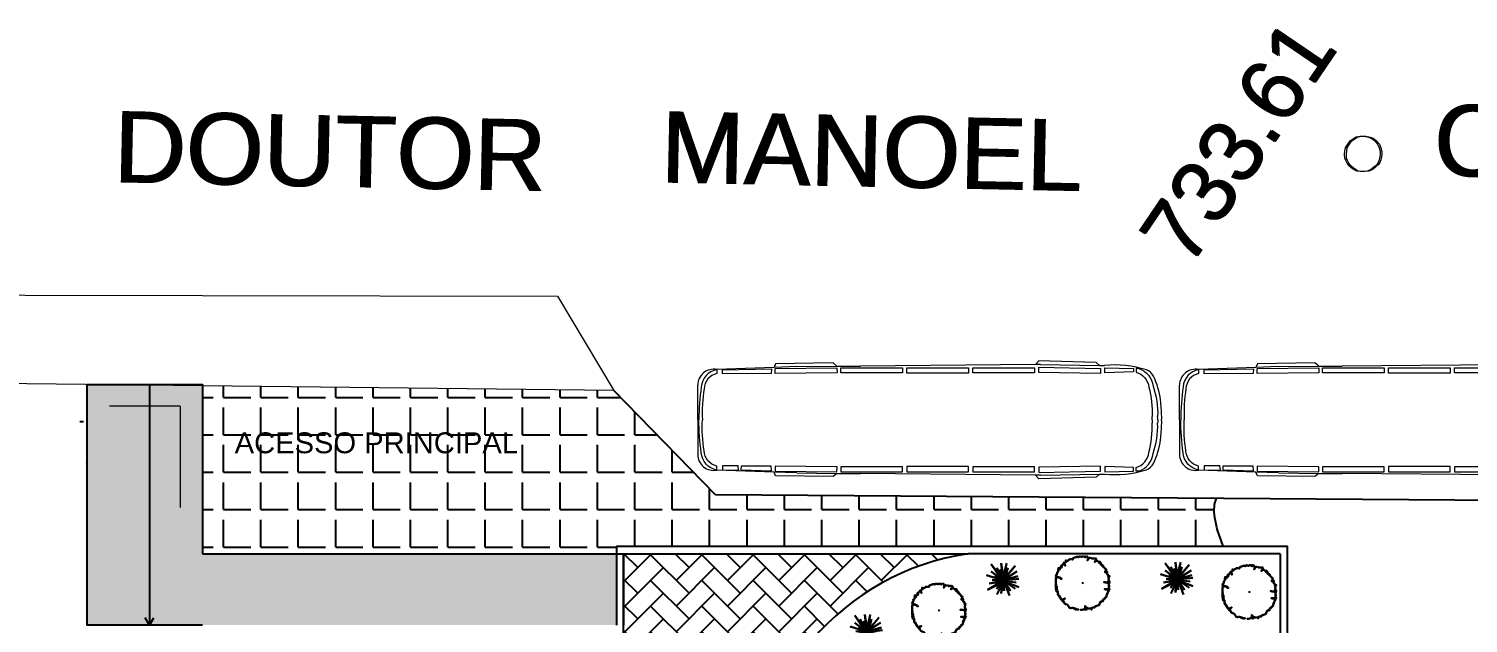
# Model space of a CAD drawing. Header units: metres. Extents: x 325024 to 7190115, y 7391967 to 10157759.
# Drawn here: x 326065.58 to 326105.91, y 7392874.13 to 7392890.77 of the extents above; entities that cross this region are included whole.
import ezdxf
from ezdxf.enums import TextEntityAlignment as Align

# ---------------------------------------------------------------- set-up
doc = ezdxf.new("R2010")
doc.units = ezdxf.units.M
doc.layers.get('0').update_dxf_attribs({"lineweight": 18})
for name, color, linetype, lineweight in [('100_SIST_VIARIO_MEIO_FIO', 1, 'Continuous', 18), ('160_P_SIMP_ASF_TOP', 7, 'Continuous', 18), ('206_MURO_E_MURO_ARRIMO', 7, 'Continuous', 18), ('606_PTO_COTADO', 7, 'Continuous', 18), ('linagrossa', 7, 'Continuous', 25), ('PISO', 254, 'Continuous', 9)]:
    doc.layers.add(name, color=color, linetype=linetype, lineweight=lineweight)
for name, color, linetype in [('Alvenaria', 6, 'Continuous'), ('Piso externo', 254, 'Continuous'), ('TEXTO', 2, 'Continuous'), ('VEGET', 64, 'Continuous')]:
    doc.layers.add(name, color=color, linetype=linetype)
doc.styles.get("Standard").update_dxf_attribs({"font": 'arial.ttf'})
doc.styles.add('Style-Arial', font='arial.ttf', dxfattribs={"height": 1.75})

# ---------------------------------------------------------------- blocks, each defined once
blk = doc.blocks.new('SP09')
at = {"color": 0, "linetype": 'Continuous'}
blk.add_lwpolyline([(-0.028, -0.515), (-0.138, -0.495), (-0.238, -0.465), (-0.308, -0.425), (-0.348, -0.395), (-0.418, -0.315), (-0.468, -0.245), (-0.508, -0.155), (-0.518, -0.095), (-0.518, 0.025), (-0.508, 0.105), (-0.478, 0.195), (-0.438, 0.265), (-0.398, 0.325), (-0.318, 0.385), (-0.228, 0.435), (-0.148, 0.475), (-0.098, 0.475), (-0.028, 0.475), (0.082, 0.475), (0.192, 0.435), (0.272, 0.395), (0.352, 0.315), (0.412, 0.225), (0.462, 0.105), (0.482, 0.025), (0.482, -0.035), (0.472, -0.085), (0.442, -0.215), (0.382, -0.305), (0.312, -0.385), (0.232, -0.445), (0.102, -0.495), (0.022, -0.515)], close=True, dxfattribs=at)
blk = doc.blocks.new('terrestres_17')
at = {"color": 2}
for p, q in [((-295.3, 176.4), (-313.5, 155.1)), ((36.3, 168.3), (-295.3, 176.4)), ((56, 150.7), (36.3, 168.3)), ((-1824.3, 139.3), (-2155.7, 126.6)), ((-2155.7, 126.6), (-2155.7, 103.5)), ((-1816.4, 159), (-1824.3, 139.3)), ((-1694.1, 143.5), (-1824.3, 139.3)), ((-1483.7, 164.6), (-1816.4, 159)), ((-1694.1, 143.5), (-1461.4, 145.6)), ((-1461.4, 145.6), (-1483.7, 164.6)), ((-1461.4, 145.6), (-1325.5, 146.9)), ((-313.5, 155.1), (-1325.5, 146.9)), ((-285.2, 155.3), (-313.5, 155.1)), ((-285.2, 155.3), (56, 150.7)), ((56, 150.7), (84.4, 150.3)), ((-2266.2, -163.6), (-2266.2, 36.4)), ((-2266.2, -163.6), (-2266.2, -363.6)), ((-2155.7, -453.9), (-2155.7, -430.7)), ((-1824.3, -466.6), (-2155.7, -453.9)), ((-1694.1, -470.7), (-1824.3, -466.6)), ((-1816.4, -486.3), (-1824.3, -466.6)), ((-1483.7, -491.9), (-1816.4, -486.3)), ((-1694.1, -470.7), (-1461.4, -472.9)), ((-1461.4, -472.9), (-1483.7, -491.9)), ((-1461.4, -472.9), (-1325.5, -474.2)), ((-313.5, -482.4), (-1325.5, -474.2)), ((-285.2, -482.6), (-313.5, -482.4)), ((-295.3, -503.7), (-313.5, -482.4)), ((36.3, -495.6), (-295.3, -503.7)), ((-285.2, -482.6), (56, -478)), ((56, -478), (36.3, -495.6)), ((56, -478), (84.4, -477.6))]:
    blk.add_line(p, q, dxfattribs=at)
for points in [[(-2155.7, 126.6, 0.341663), (-2245.7, 26.5, 0.034688), (-2258.9, -163.5, -0.003915)], [(-2155.7, 103.5, 0.348631), (-2228.8, 15.9, 0.053738), (-2239.1, -163.3, -0.027372)], [(284, 132), (268.1, 132), (268.1, 112, -0.297448), (341.9, 25.2, -0.074649), (359.7, -144.6, -0.992585)], [(284, 132, -0.287049), (366.2, 31.5, -0.090034), (392.3, -144.4, -1.028789)], [(-2258.9, -163.6, -0.000026), (-2258.9, -163.5, 0.003683)], [(-2258.9, -163.6, -0.000026), (-2258.9, -163.5, 0.003683)], [(-2258.9, -163.6, 0.000026), (-2258.9, -163.8, -0.003683)], [(-2258.9, -163.6, 0.000026), (-2258.9, -163.8, -0.003683)], [(-2155.7, -453.9, -0.341663), (-2245.7, -353.8, -0.034688), (-2258.9, -163.8, 0.003915)], [(-2155.7, -430.7, -0.348631), (-2228.8, -343.2, -0.053738), (-2239.1, -164, 0.027372)], [(360.5, -163.6, 0.006599), (359.7, -144.6, 0.928253)], [(360.5, -163.6, -0.006599), (359.7, -182.6, -0.928253)], [(392.8, -163.6, 0.007789), (392.3, -144.4, 0.966191)], [(392.8, -163.6, -0.007789), (392.3, -182.9, -0.966191)], [(284, -459.3), (268.1, -459.3), (268.1, -439.2, 0.297448), (341.9, -352.5, 0.074649), (359.7, -182.6, 0.992585)], [(284, -459.3, 0.287049), (366.2, -358.8, 0.090034), (392.3, -182.9, 1.028789)]]:
    blk.add_lwpolyline(points, format="xyb", dxfattribs=at)
blk.add_lwpolyline([(-2123.7, 124.3), (-1839.4, 130), (-1840.6, 104.5), (-2123, 101.6), (-2123.7, 124.3)], dxfattribs=at)
for points in [[(-1460.9, 107.1), (-1817.8, 103.9), (-1818.1, 133.2), (-1461.1, 136.3)], [(-1082.8, 107.9), (-1439.8, 107.9), (-1439.8, 137.2), (-1082.8, 137.2)], [(-701.3, 106.7), (-1058.3, 106.7), (-1058.3, 136), (-701.2, 136)], [(-319.8, 107.8), (-676.8, 107.8), (-676.8, 137.1), (-319.7, 137.1)], [(61.7, 104.3), (-295.2, 110.3), (-294.7, 139.6), (62.3, 133.6)], [(252.5, 112.5), (86.3, 106.8), (86.8, 136.1), (253.1, 133)], [(-2032.7, -429.9), (-2123, -428.9), (-2123.7, -451.6), (-2029.7, -453.6)], [(-1840.6, -431.8), (-2015.2, -430.7), (-2016, -453.4), (-1839.4, -457.3)], [(-1460.9, -434.3), (-1817.8, -431.2), (-1818.1, -460.4), (-1461.1, -463.6)], [(-1082.8, -435.2), (-1439.8, -435.2), (-1439.8, -464.5), (-1082.8, -464.5)], [(-701.3, -434), (-1058.3, -434), (-1058.3, -463.3), (-701.2, -463.3)], [(-319.8, -435.1), (-676.8, -435.1), (-676.8, -464.4), (-319.7, -464.4)], [(61.7, -431.6), (-295.2, -437.6), (-294.7, -466.9), (62.3, -460.9)], [(252.5, -439.7), (86.3, -434.1), (86.8, -463.4), (253.1, -460.3)]]:
    blk.add_lwpolyline(points, close=True, dxfattribs=at)
for centre, radius, start, end in [((-2174.1, 36.4), 92.1, 78.52265, 180), ((141.7, -465.3), 618.3, 72.53797, 95.31912), ((305.3, 58), 70, 25.84124, 71.75702), ((-15, -97.2), 426, 6.50862, 25.84124), ((-356, -155), 771.6, 0.79761, 7.90516), ((-722.1, -147.2), 1137.6, 359.17009, 0.14659), ((-722.1, -180.1), 1137.6, 359.85341, 0.82991), ((-356, -172.3), 771.6, 352.09484, 359.20239), ((-15, -230.1), 426, 334.15876, 353.49138), ((-2174.1, -363.6), 92.1, 180, 281.47735), ((305.3, -385.3), 70, 288.24298, 334.15876), ((141.7, 138), 618.3, 264.68088, 287.46203)]:
    blk.add_arc(centre, radius, start, end, dxfattribs=at)
blk = doc.blocks.new('*U54')
at = {"color": 7, "xscale": 0.004847731468392426, "yscale": 0.004847731468392426, "zscale": 0.004847731468392426}
blk.add_blockref('terrestres_17', (4.486, 0.793), dxfattribs=at)
blk = doc.blocks.new('*U55')
at = {"layer": '100_SIST_VIARIO_MEIO_FIO', "color": 0, "linetype": 'ByBlock', "lineweight": -2, "transparency": 16777216}
for p in [(0, 0), (13.5, 0)]:
    blk.add_blockref('*U54', p, dxfattribs=at)
blk = doc.blocks.new('A$C21090EC6')
for p, q in [((6.75, 6), (1.87, 12.75)), ((1.87, 12.75), (5.62, 7.12)), ((6.75, 6), (6, 13.12)), ((6, 13.12), (6.75, 7.5)), ((6.75, 6), (8.25, 13.12)), ((6.75, 7.5), (8.25, 13.12)), ((6.75, 6), (11.62, 12)), ((11.62, 12), (7.58, 7.33)), ((6.75, 6), (0, 8.25)), ((0, 8.25), (4.87, 6.75)), ((6.75, 6), (0.37, 2.25)), ((6.75, 6), (1.12, 4.87)), ((6.75, 6), (1.87, 9.75)), ((1.87, 9.75), (6.37, 6.37)), ((6.75, 6), (2.25, 6.37)), ((2.25, 6.37), (5.62, 6.37)), ((6.75, 6), (3.37, 7.87)), ((3.37, 7.87), (4.87, 6.75)), ((6.75, 6), (4.12, 11.25)), ((4.12, 11.25), (5.57, 7.63)), ((6.75, 6), (4.12, 0.37)), ((6.75, 6), (4.12, 2.62)), ((6.75, 6), (5.25, 10.5)), ((5.25, 10.5), (6.64, 7.02)), ((6.75, 6), (6, 0.75)), ((6.75, 6), (8.62, 11.25)), ((6.75, 6), (12.37, 9.75)), ((6.75, 6), (12.75, 7.87)), ((6.75, 6), (13.12, 6.75)), ((6.75, 6), (9.37, 0)), ((6.75, 6), (13.12, 3.37)), ((6.75, 6), (7.12, 1.87)), ((6.75, 6), (12, 5.25)), ((6.75, 6), (9.75, 1.87)), ((6.75, 6), (11.62, 2.62)), ((12.37, 9.75), (7.5, 6.75)), ((12.75, 7.87), (7.5, 6.37)), ((13.12, 6.75), (7.5, 6)), ((8.62, 11.25), (7.58, 7.33)), ((0.37, 2.25), (5.49, 4.81)), ((1.12, 4.87), (5.93, 5.52)), ((4.12, 2.62), (5.93, 5.52)), ((6.37, 4.87), (4.12, 0.37)), ((4.12, 0.37), (4.12, 0.37)), ((6, 0.75), (6.37, 4.87)), ((7.12, 1.87), (7.12, 4.87)), ((9.75, 1.87), (7.5, 5.25)), ((9.37, 0), (7.5, 4.87)), ((12, 5.25), (7.87, 5.62)), ((13.12, 3.37), (8.25, 5.25)), ((8.25, 5.25), (11.62, 2.62))]:
    blk.add_line(p, q)
blk = doc.blocks.new('A$C0D2935C8')
at = {"const_width": 0.256}
blk.add_lwpolyline([(5.92, 5.98, 1), (6.17, 5.98, 1)], format="xyb", close=True, dxfattribs=at)
for p in [(1.23, 9.82), (1.26, 9.91), (1.32, 9.71), (1.48, 10.07), (1.61, 10.12), (1.77, 10.41), (1.82, 10.47), (1.82, 10.34), (1.82, 10.27), (1.84, 10.21), (1.88, 10.12), (1.91, 10.12), (1.95, 10.09), (1.95, 10.07), (2.06, 10.12), (2.11, 10.61), (2.11, 9.91), (2.13, 9.94), (2.24, 11.01), (2.27, 10.88), (2.31, 10.81), (2.35, 10.74), (2.56, 10.97), (2.6, 10.99), (2.69, 11.01), (2.8, 11.06), (2.94, 11.15), (3.05, 11.24), (3.16, 11.3), (3.16, 11.3), (3.36, 11.3), (3.72, 11.28), (3.81, 11.33), (3.84, 11.46), (3.86, 11.48), (3.9, 11.53), (4.04, 11.62), (4.24, 11.71), (4.46, 11.8), (4.64, 11.84), (4.75, 11.84), (4.89, 11.84), (5, 11.84), (5.09, 11.8), (5.16, 11.84), (5.32, 11.91), (5.38, 11.93), (5.45, 11.96), (5.76, 11.87), (5.83, 11.87), (5.88, 11.93), (6.03, 11.96), (6.08, 11.96), (6.32, 11.96), (6.39, 11.96), (6.46, 11.84), (6.62, 11.78), (6.73, 11.96), (7.02, 11.91), (7.02, 11.91), (7.13, 11.13), (7.13, 11.13), (7.15, 11.21), (7.18, 11.64), (7.18, 11.19), (7.2, 11.57), (7.22, 11.51), (7.22, 11.46), (7.22, 11.39), (7.22, 11.26), (7.31, 11.39), (7.45, 11.62), (7.6, 11.6), (7.98, 11.55), (8.14, 11.46), (8.21, 11.44), (8.48, 11.48), (8.66, 11.48), (8.73, 10.74), (8.79, 10.88), (8.95, 10.86), (8.97, 11.44), (8.97, 11.06), (8.97, 10.88), (9.02, 11.35), (9.02, 11.26), (9.02, 11.26), (9.26, 10.92), (9.53, 10.83), (9.53, 10.79), (9.69, 10.72), (9.69, 10.68), (9.69, 10.5), (9.69, 10.47), (9.85, 10.72), (9.96, 10.32), (10.05, 10.56), (10.07, 10.43), (10.18, 10.16), (10.18, 10.07), (10.41, 10.05), (10.41, 9.87), (10.61, 9.8), (10.65, 9.76), (0, 7.07), (0, 6.84), (0, 6.77), (0, 6.64), (0, 6.53), (0.02, 7.58), (0.07, 7.81), (0.07, 7.45), (0.11, 7.16), (0.13, 7.9), (0.2, 7.92), (0.27, 8.34), (0.29, 8.1), (0.29, 7.2), (0.34, 8.19), (0.36, 7.38), (0.36, 7.22), (0.43, 8.5), (0.54, 9.04), (0.54, 8.68), (0.61, 8.75), (0.63, 9.31), (0.65, 7.31), (0.7, 7.2), (0.74, 9.08), (0.83, 9.31), (0.92, 9.06), (0.96, 9.4), (0.99, 9.49), (0.99, 7.18), (1.01, 7.09), (1.08, 7.11), (1.1, 9.53), (1.1, 7.07), (1.1, 6.95), (1.26, 9.49), (1.28, 6.95), (10.59, 9.64), (10.83, 9.47), (10.97, 9.33), (10.99, 9.2), (11.04, 8.5), (11.04, 8.43), (11.08, 8.55), (11.1, 8.46), (11.21, 9.06), (11.21, 8.77), (11.21, 8.68), (11.28, 9.04), (11.28, 8.5), (11.46, 8.37), (11.46, 8.1), (11.46, 8.05), (11.48, 8.48), (11.48, 8.39), (11.55, 7.9), (11.69, 7.9), (11.73, 7.38), (11.75, 7.67), (11.75, 7.67), (11.78, 6.86), (11.78, 6.77), (11.82, 6.64), (11.87, 7.45), (11.87, 7.07), (11.89, 6.59), (11.91, 7.22), (11.91, 6.46), (12, 7.49), (0, 6.37), (0, 6.32), (0, 6.26), (0, 6.17), (0, 6.03), (0, 5.99), (0, 5.92), (0, 5.81), (0, 5.54), (0, 5.29), (0, 5.27), (0, 5), (0.02, 4.64), (0.04, 5.76), (0.04, 5.32), (0.04, 5.09), (0.07, 5.34), (0.07, 4.78), (0.09, 5.72), (0.09, 5.34), (0.09, 4.98), (0.09, 4.75), (0.09, 4.26), (0.11, 5.67), (0.2, 5.18), (0.2, 4.98), (0.2, 4.44), (0.25, 4.1), (0.31, 4.6), (0.38, 3.99), (0.43, 4.08), (0.43, 3.88), (0.45, 3.68), (0.47, 3.43), (0.54, 3.59), (10.86, 6.15), (10.99, 6.15), (10.99, 4.58), (10.99, 4.58), (11.17, 6.08), (11.17, 6.08), (11.17, 4.58), (11.17, 4.53), (11.17, 4.53), (11.28, 6.12), (11.37, 4.58), (11.39, 4.51), (11.39, 3.27), (11.48, 6.15), (11.48, 3.66), (11.48, 3.61), (11.51, 3.43), (11.53, 4.58), (11.53, 3.5), (11.55, 6.03), (11.57, 3.68), (11.64, 4.58), (11.64, 3.9), (11.64, 3.88), (11.66, 3.75), (11.69, 3.95), (11.75, 4.6), (11.75, 4.22), (11.75, 4.08), (11.78, 6.1), (11.78, 6.03), (11.82, 4.6), (11.87, 6.35), (11.87, 5.61), (11.87, 5.5), (11.87, 5.5), (11.89, 5.99), (11.89, 5.99), (11.89, 5.41), (11.89, 4.98), (11.89, 4.42), (11.89, 4.26), (11.91, 5.79), (11.91, 5.23), (11.91, 4.62), (11.93, 6.39), (11.93, 6.35), (11.93, 5.88), (11.93, 5.32), (11.98, 5.11), (12, 6.32), (12, 6.28), (12.02, 6.17), (12.04, 4.64), (0.63, 3.21), (0.83, 3.12), (0.85, 3.01), (0.85, 2.89), (0.92, 2.74), (1.03, 2.71), (1.08, 2.53), (1.17, 2.31), (1.23, 2.47), (1.32, 2.22), (1.52, 1.95), (1.61, 2.27), (1.64, 1.91), (1.68, 2.13), (1.7, 2.38), (1.7, 1.75), (1.84, 1.66), (1.86, 2.35), (1.86, 2.35), (1.93, 1.41), (2.02, 2.49), (2.15, 1.28), (2.35, 1.23), (2.65, 1.12), (2.67, 1.01), (2.87, 0.81), (2.98, 0.58), (3.03, 0.49), (3.05, 0.43), (3.39, 0.38), (3.63, 0.4), (3.81, 0.4), (4.04, 0.25), (4.13, 0.38), (4.24, 0.27), (4.35, 0.18), (4.4, 0.09), (4.53, 0.18), (4.71, 0.04), (4.87, 0.02), (5.02, 0.09), (5.02, 0.09), (5.58, 0), (5.92, 0), (6.06, 0.04), (6.26, 0.09), (6.57, 0.09), (6.59, 0.78), (6.59, 0.67), (6.59, 0.52), (6.59, 0.45), (6.73, 0.61), (6.73, 0.31), (6.73, 0.09), (6.82, 0.18), (6.86, 0.49), (6.89, 0.07), (6.98, 0.43), (7.07, 0.38), (7.07, 0.38), (7.09, 0.36), (7.2, 0.31), (7.31, 0.27), (7.54, 0.25), (7.96, 0.34), (7.96, 0.25), (8.01, 0.09), (8.03, 0.36), (8.14, 0.43), (8.3, 0.47), (8.41, 0.47), (8.7, 0.47), (8.73, 0.65), (8.93, 0.78), (8.95, 0.81), (9.08, 0.83), (9.2, 0.9), (9.42, 0.94), (9.6, 1.01), (9.64, 1.03), (9.71, 1.12), (9.76, 1.35), (9.76, 1.21), (9.87, 1.48), (9.96, 1.68), (9.96, 1.68), (9.96, 1.68), (9.96, 1.57), (10.18, 1.86), (10.18, 1.79), (10.27, 1.88), (10.5, 2.04), (10.56, 1.93), (10.61, 2.29), (10.68, 2.33), (10.74, 2.33), (10.86, 2.38), (10.9, 2.44), (10.97, 2.65), (10.97, 2.51), (11.01, 2.67), (11.15, 2.71), (11.26, 2.83), (11.35, 2.96), (11.37, 3.21), (11.37, 3.16), (11.37, 3.14), (11.37, 3.1), (11.39, 3.05), (11.39, 3.05)]:
    blk.add_point(p)
blk = doc.blocks.new('*U56')
at = {"layer": 'VEGET', "xscale": 0.125, "yscale": 0.125, "zscale": 0.125}
blk.add_blockref('A$C0D2935C8', (-0.753, -0.747), dxfattribs=at)
blk = doc.blocks.new('*U57')
at = {"color": 0, "linetype": 'ByBlock', "lineweight": -2, "transparency": 16777216}
for p in [(0, 0), (0, -4.1), (0, -8.2), (0, -12.3), (0, -16.4), (0, -20.5), (0, -24.6), (0, -28.7), (0, -32.8)]:
    blk.add_blockref('*U56', p, dxfattribs=at)

msp = doc.modelspace()

# ---------------------------------------------------------------- hatches: boundary and pattern name
at = {"layer": 'PISO'}
h = msp.add_hatch(color=256, dxfattribs=at)
h.dxf.hatch_style = 1
h.paths.add_polyline_path([(326067.216, 7392880.813), (326070.441, 7392880.813), (326070.441, 7392874.078), (326067.216, 7392874.078)])
h = msp.add_hatch(color=256, dxfattribs=at)
h.dxf.hatch_style = 1
h.paths.add_polyline_path([(326082.041, 7392876.078), (326070.441, 7392876.078), (326070.441, 7392874.078), (326082.041, 7392874.078)])
at = {"layer": 'Piso externo'}
h = msp.add_hatch(dxfattribs=at)
h.set_pattern_fill('ANGLE', color=256, scale=0.15)
h.set_pattern_definition([(0, (321476.6496, 7391586.4824), (0, 1.04775), [0.762, -0.28575]), (90, (321476.6496, 7391586.4824), (-1.04775, 6e-17), [0.762, -0.28575])])
edge = h.paths.add_edge_path()
edge.add_line((326098.858, 7392877.626), (326084.816, 7392877.723))
edge.add_line((326084.816, 7392877.723), (326081.974, 7392880.649))
edge.add_line((326081.974, 7392880.649), (326070.441, 7392880.777))
edge.add_line((326070.441, 7392880.777), (326070.441, 7392876.078))
edge.add_line((326070.441, 7392876.078), (326082.041, 7392876.078))
edge.add_line((326082.041, 7392876.078), (326082.041, 7392876.278))
edge.add_line((326082.041, 7392876.278), (326099.051, 7392876.278))
edge.add_spline(control_points=[(326099.051, 7392876.278), (326098.802, 7392876.898), (326098.722, 7392877.362), (326098.858, 7392877.626)], knot_values=[8.266113, 8.266113, 8.266113, 8.266113, 10.563496, 10.563496, 10.563496, 10.563496], degree=3, periodic=0)
h.paths.add_polyline_path([(326071.195, 7392878.729), (326079.438, 7392878.729), (326079.438, 7392879.636), (326071.195, 7392879.636)], flags=24)
h = msp.add_hatch(dxfattribs=at)
h.set_pattern_fill('AR-HBONE', color=256, scale=0.005)
h.set_pattern_definition([(45, (323741.6665, 7391711.4878), (7e-17, 0.71842049), [1.524, -0.508]), (135, (323742.0257, 7391711.847), (7e-17, 0.71842049), [1.524, -0.508])])
edge = h.paths.add_edge_path()
edge.add_line((326091.899, 7392876.078), (326082.241, 7392876.078))
edge.add_line((326082.241, 7392876.078), (326082.241, 7392869.007))
edge.add_line((326082.241, 7392869.007), (326082.241, 7392866.09))
edge.add_line((326082.241, 7392866.09), (326086.064, 7392866.09))
edge.add_line((326086.064, 7392866.09), (326085.801, 7392869.007))
edge.add_arc((326092.95, 7392869.007), 7.149, 98.456, 180, ccw=False)

# ---------------------------------------------------------------- linework, layer by layer
at = {"layer": '100_SIST_VIARIO_MEIO_FIO'}
for q in [(326067.841, 7392880.208), (326069.819, 7392877.371)]:
    msp.add_line((326069.819, 7392880.208), q, dxfattribs=at)
msp.add_lwpolyline([(326008.554, 7392883.731), (326048.877, 7392883.845), (326056.769, 7392883.399), (326060.487, 7392883.325), (326080.395, 7392883.285), (326080.395, 7392883.285), (326081.974, 7392880.649)], dxfattribs=at)
at = {"layer": '206_MURO_E_MURO_ARRIMO'}
msp.add_line((326081.974, 7392880.649), (326062.045, 7392880.871), dxfattribs=at)
at = {"layer": 'Alvenaria'}
for p, q in [((326070.441, 7392876.078), (326082.241, 7392876.078)), ((326082.041, 7392876.078), (326082.041, 7392874.078)), ((326082.241, 7392876.078), (326082.241, 7392874.078)), ((326100.642, 7392876.078), (326091.899, 7392876.078))]:
    msp.add_line(p, q, dxfattribs=at)
for points in [[(326070.441, 7392874.078), (326067.216, 7392874.078), (326067.216, 7392880.813), (326070.441, 7392880.813), (326070.441, 7392876.078)], [(326100.642, 7392841.078), (326100.842, 7392841.078), (326100.842, 7392876.078), (326100.842, 7392876.278), (326082.041, 7392876.278), (326082.041, 7392876.078)], [(326100.642, 7392876.078), (326100.642, 7392841.078), (326082.241, 7392841.078)], [(326082.241, 7392869.007), (326082.241, 7392876.078), (326091.899, 7392876.078)]]:
    msp.add_lwpolyline(points, dxfattribs=at)
msp.add_arc((326092.95, 7392869.007), 7.149, 98.456, 180, dxfattribs=at)
at = {"layer": 'linagrossa'}
for p, q in [((326084.816, 7392877.723), (326081.974, 7392880.649)), ((326150.128, 7392877.271), (326084.816, 7392877.723))]:
    msp.add_line(p, q, dxfattribs=at)
for points in [[(326067.108, 7392879.766), (326067.077, 7392879.767), (326067.045, 7392879.767), (326067.012, 7392879.767)], [(326067.216, 7392879.76), (326067.214, 7392879.76), (326067.211, 7392879.761), (326067.208, 7392879.761)], [(326067.199, 7392878.616), (326067.205, 7392878.623), (326067.211, 7392878.629), (326067.216, 7392878.636)], [(326099.051, 7392876.278), (326098.802, 7392876.898), (326098.722, 7392877.362), (326098.858, 7392877.626)]]:
    msp.add_open_spline(points, degree=3, dxfattribs=at)
at = {"layer": 'TEXTO'}
for p, q in [((326068.96, 7392880.813), (326068.96, 7392874.078)), ((326068.96, 7392874.078), (326068.84, 7392874.281)), ((326068.96, 7392874.078), (326069.08, 7392874.281))]:
    msp.add_line(p, q, dxfattribs=at)

# ---------------------------------------------------------------- block references
msp.add_blockref('*U57', (326099.777, 7392875.005))
at = {"layer": '100_SIST_VIARIO_MEIO_FIO'}
msp.add_blockref('*U55', (326090.82, 7392879.826, -0.057), dxfattribs=at)
at = {"layer": '606_PTO_COTADO', "rotation": 55.83005668387076}
for p in [(326102.944, 7392887.298, 733.615), (326102.993, 7392887.298, 733.615)]:
    msp.add_blockref('SP09', p, dxfattribs=at)
at = {"layer": 'VEGET'}
for name, p, xscale, yscale, zscale in [('A$C0D2935C8', (326094.354, 7392874.509), 0.125, 0.125, 0.125), ('A$C21090EC6', (326092.414, 7392874.911), 0.06890406907109788, 0.06890406907109788, 0.06890406907109788), ('A$C21090EC6', (326097.29, 7392874.938), 0.06890406907109788, 0.06890406907109788, 0.06890406907109788), ('A$C0D2935C8', (326090.328, 7392873.742), 0.125, 0.125, 0.125), ('A$C21090EC6', (326088.593, 7392873.468), 0.06890406907109788, 0.06890406907109788, 0.06890406907109788)]:
    msp.add_blockref(name, p, dxfattribs=dict(at, xscale=xscale, yscale=yscale, zscale=zscale))

# ---------------------------------------------------------------- texts
at = {"layer": '160_P_SIMP_ASF_TOP', "style": 'Style-Arial'}
for s, p in [('DOUTOR', (326067.927, 7392886.474)), ('DOUTOR', (326067.975, 7392886.474)), ('MANOEL', (326083.255, 7392886.467)), ('MANOEL', (326083.304, 7392886.467)), ('CARLOS', (326104.914, 7392886.663)), ('CARLOS', (326104.962, 7392886.663))]:
    msp.add_text(s, height=2, rotation=358.8301, dxfattribs=at).set_placement(p)
at = {"layer": '606_PTO_COTADO', "style": 'Style-Arial'}
for p in [(326099.43, 7392887.624, 733.615), (326099.478, 7392887.624, 733.615)]:
    msp.add_text('733.61', height=1.75, rotation=55.8301, dxfattribs=at).set_placement(p, align=Align.MIDDLE_CENTER)
at = {"layer": 'linagrossa'}
msp.add_text('ACESSO PRINCIPAL', height=0.58444, dxfattribs=at).set_placement((326071.347, 7392878.89))

doc.saveas('drawing.dxf')
